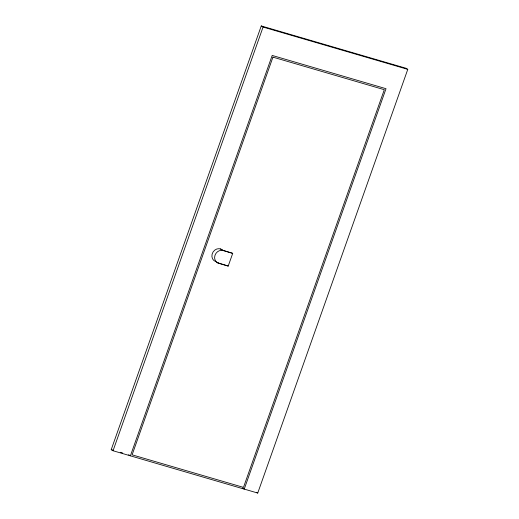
<?xml version="1.0" encoding="UTF-8"?>
<svg xmlns="http://www.w3.org/2000/svg" width="519" height="519" viewBox="0 0 519 519"><rect width="100%" height="100%" fill="white"/><g stroke="black" fill="none" stroke-linecap="round" stroke-linejoin="round"><path stroke-width="0.78" d="M111.222 449.642L261.258 25.95L405.962 68.255L407.778 69.358L257.742 493.05L113.038 450.745L111.222 449.642L112.733 450.083M113.038 450.745L263.075 27.053L261.258 25.95M216.507 261.998L218.564 263.25L228.211 266.072L232.713 253.356L222.346 250.1M263.075 27.053L407.778 69.358M220.341 248.886L223.066 250.541L232.713 253.356M217.844 262.815L228.211 266.072M120.278 452.296L122.542 452.957M256.529 492.317L257.742 493.05M242.418 487.996L244.235 489.099L386.019 88.71L272.19 55.436L130.405 455.825L128.582 454.722M215.839 261.595A6.779 5.988 -58.7 0 1 213.082 251.962A6.779 5.988 -58.7 0 1 222.936 250.58M218.564 263.25A6.779 5.988 -58.7 0 1 215.028 255.199A6.779 5.988 -58.7 0 1 223.066 250.541M272.942 57.142L132.111 454.832L243.482 487.393L384.313 89.703L272.942 57.142"/></g></svg>
